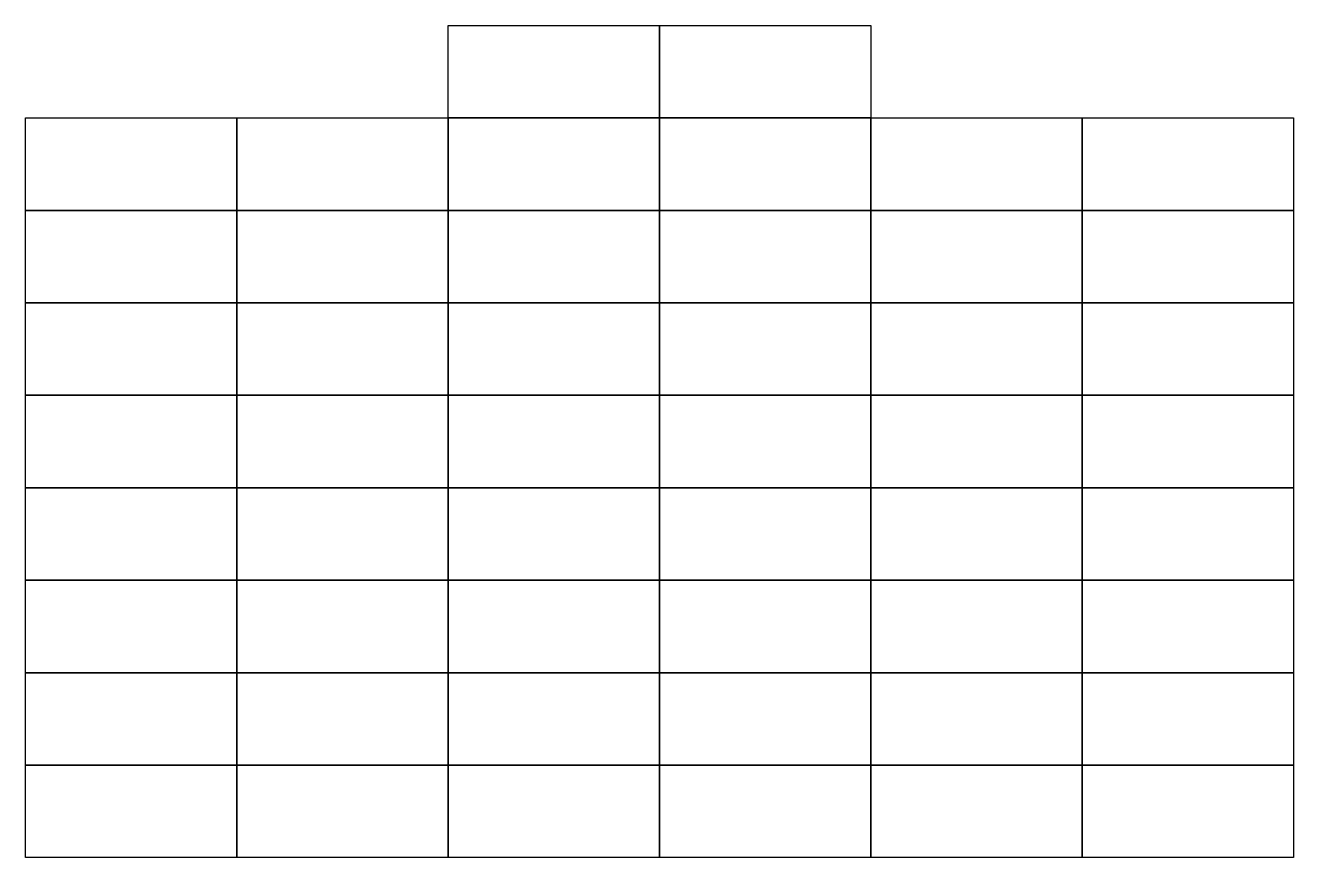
# Model space of a CAD drawing. Header units: inches. Extents: x 53 to 77, y 13.6 to 29.3.
import ezdxf

# ---------------------------------------------------------------- set-up
doc = ezdxf.new("R2010")
doc.units = ezdxf.units.IN
doc.header["$MEASUREMENT"] = 0

msp = doc.modelspace()

# ---------------------------------------------------------------- linework, layer by layer
for points in [[(61.011, 29.337), (65.011, 29.337), (65.011, 27.587), (61.011, 27.587)], [(65.011, 29.337), (69.011, 29.337), (69.011, 27.587), (65.011, 27.587)], [(53.011, 27.587), (57.011, 27.587), (57.011, 25.837), (53.011, 25.837)], [(57.011, 27.587), (61.011, 27.587), (61.011, 25.837), (57.011, 25.837)], [(61.011, 27.587), (65.011, 27.587), (65.011, 25.837), (61.011, 25.837)], [(65.011, 27.587), (69.011, 27.587), (69.011, 25.837), (65.011, 25.837)], [(69.011, 27.587), (73.011, 27.587), (73.011, 25.837), (69.011, 25.837)], [(73.011, 27.587), (77.011, 27.587), (77.011, 25.837), (73.011, 25.837)], [(53.011, 25.837), (57.011, 25.837), (57.011, 24.087), (53.011, 24.087)], [(57.011, 25.837), (61.011, 25.837), (61.011, 24.087), (57.011, 24.087)], [(61.011, 25.837), (65.011, 25.837), (65.011, 24.087), (61.011, 24.087)], [(65.011, 25.837), (69.011, 25.837), (69.011, 24.087), (65.011, 24.087)], [(69.011, 25.837), (73.011, 25.837), (73.011, 24.087), (69.011, 24.087)], [(73.011, 25.837), (77.011, 25.837), (77.011, 24.087), (73.011, 24.087)], [(53.011, 24.087), (57.011, 24.087), (57.011, 22.337), (53.011, 22.337)], [(57.011, 24.087), (61.011, 24.087), (61.011, 22.337), (57.011, 22.337)], [(61.011, 24.087), (65.011, 24.087), (65.011, 22.337), (61.011, 22.337)], [(65.011, 24.087), (69.011, 24.087), (69.011, 22.337), (65.011, 22.337)], [(69.011, 24.087), (73.011, 24.087), (73.011, 22.337), (69.011, 22.337)], [(73.011, 24.087), (77.011, 24.087), (77.011, 22.337), (73.011, 22.337)], [(53.011, 22.337), (57.011, 22.337), (57.011, 20.587), (53.011, 20.587)], [(57.011, 22.337), (61.011, 22.337), (61.011, 20.587), (57.011, 20.587)], [(61.011, 22.337), (65.011, 22.337), (65.011, 20.587), (61.011, 20.587)], [(65.011, 22.337), (69.011, 22.337), (69.011, 20.587), (65.011, 20.587)], [(69.011, 22.337), (73.011, 22.337), (73.011, 20.587), (69.011, 20.587)], [(73.011, 22.337), (77.011, 22.337), (77.011, 20.587), (73.011, 20.587)], [(53.011, 20.587), (57.011, 20.587), (57.011, 18.837), (53.011, 18.837)], [(57.011, 20.587), (61.011, 20.587), (61.011, 18.837), (57.011, 18.837)], [(61.011, 20.587), (65.011, 20.587), (65.011, 18.837), (61.011, 18.837)], [(65.011, 20.587), (69.011, 20.587), (69.011, 18.837), (65.011, 18.837)], [(69.011, 20.587), (73.011, 20.587), (73.011, 18.837), (69.011, 18.837)], [(73.011, 20.587), (77.011, 20.587), (77.011, 18.837), (73.011, 18.837)], [(53.011, 18.837), (57.011, 18.837), (57.011, 17.087), (53.011, 17.087)], [(57.011, 18.837), (61.011, 18.837), (61.011, 17.087), (57.011, 17.087)], [(61.011, 18.837), (65.011, 18.837), (65.011, 17.087), (61.011, 17.087)], [(65.011, 18.837), (69.011, 18.837), (69.011, 17.087), (65.011, 17.087)], [(69.011, 18.837), (73.011, 18.837), (73.011, 17.087), (69.011, 17.087)], [(73.011, 18.837), (77.011, 18.837), (77.011, 17.087), (73.011, 17.087)], [(53.011, 17.087), (57.011, 17.087), (57.011, 15.337), (53.011, 15.337)], [(57.011, 17.087), (61.011, 17.087), (61.011, 15.337), (57.011, 15.337)], [(61.011, 17.087), (65.011, 17.087), (65.011, 15.337), (61.011, 15.337)], [(65.011, 17.087), (69.011, 17.087), (69.011, 15.337), (65.011, 15.337)], [(69.011, 17.087), (73.011, 17.087), (73.011, 15.337), (69.011, 15.337)], [(73.011, 17.087), (77.011, 17.087), (77.011, 15.337), (73.011, 15.337)], [(53.011, 15.337), (57.011, 15.337), (57.011, 13.587), (53.011, 13.587)], [(57.011, 15.337), (61.011, 15.337), (61.011, 13.587), (57.011, 13.587)], [(61.011, 15.337), (65.011, 15.337), (65.011, 13.587), (61.011, 13.587)], [(65.011, 15.337), (69.011, 15.337), (69.011, 13.587), (65.011, 13.587)], [(69.011, 15.337), (73.011, 15.337), (73.011, 13.587), (69.011, 13.587)], [(73.011, 15.337), (77.011, 15.337), (77.011, 13.587), (73.011, 13.587)]]:
    msp.add_lwpolyline(points, close=True)

doc.saveas('drawing.dxf')
